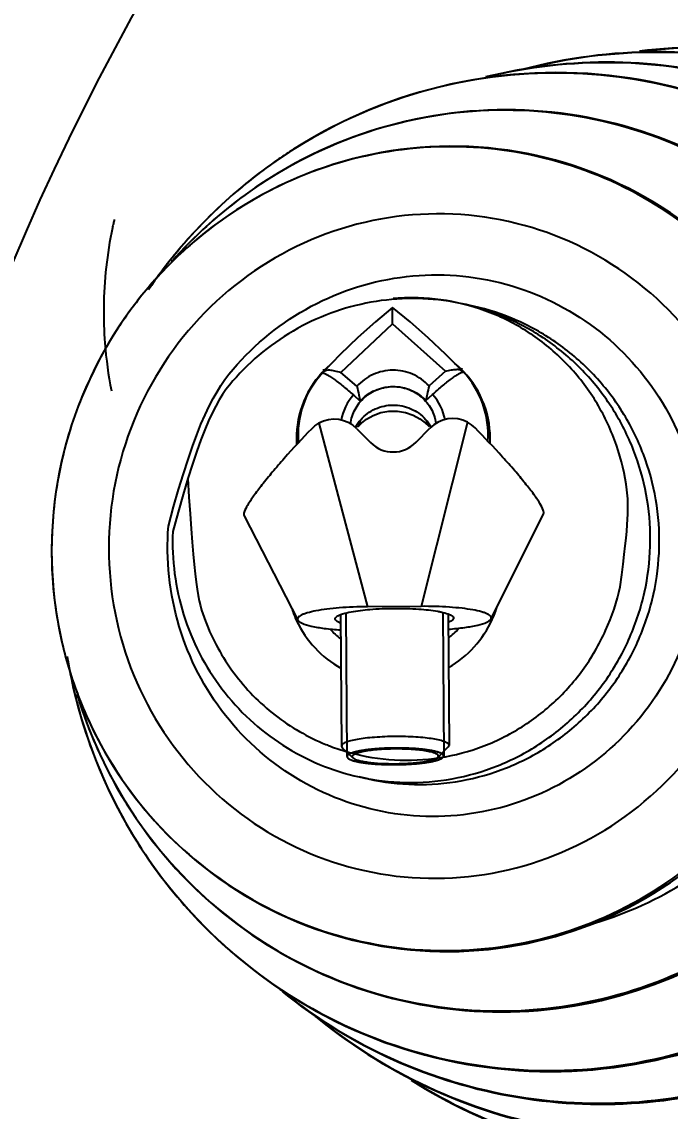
# Model space of a CAD drawing. Extents: x 4438 to 384502, y -178203 to -21188.
# Drawn here: x 378027.3 to 378065.1, y -173477.6 to -173414.2 of the extents above; entities that cross this region are included whole.
import ezdxf

# ---------------------------------------------------------------- set-up
doc = ezdxf.new("R2010")
doc.units = 0
doc.header["$LTSCALE"] = 8
doc.header["$MEASUREMENT"] = 0
doc.layers.get('0').update_dxf_attribs({"linetype": 'CONTINUOUS'})
doc.layers.get('DEFPOINTS').update_dxf_attribs({"linetype": 'CONTINUOUS'})
doc.layers.add('PL', color=5, linetype='CONTINUOUS')
doc.styles.add('DFT', font='simplex', dxfattribs={"width": 0.67, "bigfont": 'dft'})
doc.dimstyles.new('INTE$0', dxfattribs={"dimscale": 5, "dimtxt": 4, "dimasz": 3, "dimexe": 3, "dimexo": 0, "dimgap": 1, "dimtad": 1, "dimdec": 3, "dimdsep": 46, "dimtxsty": 'DFT', "dimcen": 0, "dimclrd": 3, "dimclre": 3, "dimclrt": 6, "dimadec": 0, "dimazin": 0, "dimtfac": 1, "dimtdec": 3, "dimtix": 1, "dimtmove": 1, "dimatfit": 0, "dimfxl": 1, "dimtolj": 1, "dimtzin": 0, "dimarcsym": 0})

# ---------------------------------------------------------------- blocks, each defined once
blk = doc.blocks.new('*D30')
at = {"color": 3, "lineweight": -2, "transparency": 16777216}
for p, q in [((378141.703, -173265.484), (377858.901, -173265.484)), ((377873.901, -173295.484), (377873.901, -173672.626)), ((378164.878, -173702.626), (377858.901, -173702.626))]:
    blk.add_line(p, q, dxfattribs=at)
at = {"color": 3, "transparency": 16777216}
for points in [[(377868.901, -173295.484), (377878.901, -173295.484), (377873.901, -173265.484)], [(377868.901, -173672.626), (377878.901, -173672.626), (377873.901, -173702.626)]]:
    blk.add_solid(points, dxfattribs=at)
at = {"layer": 'DEFPOINTS', "color": 0, "transparency": 16777216}
for p in [(378141.703, -173265.484), (377873.901, -173702.626), (378164.878, -173702.626)]:
    blk.add_point(p, dxfattribs=at)
at = {"color": 6, "transparency": 16777216, "insert": (377838.901, -173484.055), "char_height": 45, "attachment_point": 5, "rotation": 90, "style": 'DFT'}
blk.add_mtext('\\A1;775', dxfattribs=at)

msp = doc.modelspace()

# ---------------------------------------------------------------- linework, layer by layer
at = {"layer": 'PL', "color": 7, "ltscale": 0.5}
for p, q in [((378048.936, -173431.729), (378048.93, -173430.794)), ((378053.621, -173430.705), (378053.097, -173430.589)), ((378045.929, -173434.562), (378048.936, -173431.729)), ((378048.936, -173431.729), (378052.014, -173434.492)), ((378045.889, -173433.526), (378044.92, -173434.538)), ((378044.92, -173434.538), (378044.88, -173434.596)), ((378046.861, -173435.375), (378045.929, -173434.562)), ((378052.014, -173434.492), (378051.059, -173435.348)), ((378052.986, -173434.48), (378053.031, -173434.544)), ((378046.655, -173435.88), (378047.053, -173436.232)), ((378050.877, -173436.208), (378051.27, -173435.851)), ((378044.645, -173437.523), (378047.475, -173448.206)), ((378046.876, -173437.736), (378046.824, -173437.691)), ((378046.85, -173437.841), (378047.659, -173438.65)), ((378046.928, -173437.711), (378046.876, -173437.736)), ((378050.302, -173438.633), (378051.1, -173437.814)), ((378053.302, -173437.468), (378050.608, -173448.186)), ((378051.021, -173437.685), (378051.074, -173437.709)), ((378051.124, -173437.664), (378051.074, -173437.709)), ((378040.286, -173442.919), (378043.421, -173448.99)), ((378054.671, -173448.918), (378057.728, -173442.808)), ((378046.224, -173448.574), (378046.277, -173456.938)), ((378050.608, -173448.186), (378047.475, -173448.206)), ((378051.864, -173448.538), (378051.917, -173456.902)), ((378052.178, -173448.629), (378052.226, -173456.283)), ((378045.911, -173448.669), (378045.96, -173456.323)), ((378030.559, -173453.299), (378030.573, -173453.345)), ((378045.96, -173456.323), (378046.008, -173456.416)), ((378046.629, -173457.01), (378046.008, -173456.416)), ((378051.566, -173456.979), (378052.179, -173456.376)), ((378052.179, -173456.376), (378052.226, -173456.283)), ((378047.517, -173458.238), (378046.993, -173458.122))]:
    msp.add_line(p, q, dxfattribs=at)
for points in [[(378048.93, -173430.794), (378047.947, -173431.614), (378046.915, -173432.535), (378045.889, -173433.526)], [(378052.986, -173434.48), (378052.037, -173433.515), (378051.013, -173432.549), (378049.959, -173431.63), (378048.93, -173430.794)], [(378046.928, -173437.711), (378047.12, -173437.52), (378047.424, -173437.283), (378047.805, -173437.069), (378048.247, -173436.909), (378048.727, -173436.822), (378049.219, -173436.82), (378049.699, -173436.902), (378050.142, -173437.057), (378050.525, -173437.267), (378050.831, -173437.5), (378051.021, -173437.685)]]:
    msp.add_lwpolyline(points, dxfattribs=at)
for centre, radius, start, end in [((378160.77, -173484.222), 162.698, 126.28314, 217.56439), ((378160.77, -173484.222), 153.659, 126.18886, 242.37902), ((378160.873, -173484.354), 145.355, 125.11937, 175.36039), ((378058.59, -173445.911), 28.809, 122.91859, 124.39085), ((378058.73, -173446.105), 29.048, 124.40325, 134.11923), ((378055.75, -173445.462), 26.229, 124.39003, 134.11718), ((378055.623, -173445.286), 26.013, 122.91783, 124.37757), ((378052.405, -173444.544), 23.135, 119.91932, 120.67832), ((378052.531, -173444.74), 23.368, 120.69814, 131.87442), ((378055.739, -173431.008), 23.622, 166.90091, 167.4999), ((378058.8, -173446.171), 29.144, 134.12801, 138.63832), ((378055.946, -173431.046), 23.833, 168.14022, 179.32053), ((378055.74, -173431.008), 23.623, 167.50011, 168.12799), ((378058.914, -173446.271), 29.295, 138.63865, 145.27549), ((378055.807, -173445.515), 26.307, 134.12544, 138.32223), ((378052.588, -173444.796), 23.448, 131.88569, 136.51136), ((378055.872, -173445.575), 26.396, 138.32014, 138.62845), ((378052.691, -173444.894), 23.59, 136.51228, 143.78387), ((378050.053, -173442.694), 12.472, 93.66888, 95.00818), ((378050.053, -173442.695), 12.473, 91.33393, 93.66823), ((378055.797, -173431.037), 23.684, 179.33746, 184.41986), ((378050.136, -173443.946), 13.681, 75.25875, 77.4995), ((378052.75, -173444.931), 23.659, 143.79516, 150.80901), ((378052.77, -173444.942), 23.682, 150.80797, 155.66208), ((378055.769, -173431.04), 23.656, 184.41877, 191.20253), ((378048.981, -173438.399), 5.643, 129.8884, 136.44539), ((378048.977, -173438.399), 5.642, 44.35279, 50.51965), ((378048.979, -173438.397), 5.64, 137.15106, 183.64999), ((378048.983, -173438.402), 5.646, 136.44674, 137.15097), ((378048.912, -173438.255), 5.475, 137.05619, 137.78464), ((378049.023, -173446.755), 12.989, 108.09371, 108.57605), ((378048.924, -173438.266), 5.491, 132.06982, 137.05264), ((378049.031, -173438.266), 5.492, 44.67734, 48.05083), ((378049.042, -173446.755), 12.989, 72.17446, 72.62779), ((378049.043, -173438.255), 5.476, 43.74597, 44.67576), ((378049.044, -173438.254), 5.475, 42.93463, 43.74597), ((378048.974, -173438.402), 5.646, 43.5676, 44.35177), ((378048.979, -173438.397), 5.64, 357.07832, 43.56762), ((378052.909, -173444.998), 23.833, 155.67883, 166.88849), ((378048.911, -173437.868), 3.007, 138.61243, 170.08308), ((378049.04, -173437.867), 3.007, 10.64734, 42.11538), ((378048.948, -173438.953), 2.477, 138.86532, 151.66268), ((378049.016, -173438.952), 2.477, 29.06754, 41.86486), ((378052.706, -173444.945), 23.622, 166.90091, 167.4999), ((378052.913, -173444.984), 23.833, 168.14022, 179.32053), ((378052.707, -173444.945), 23.623, 167.50011, 168.12799), ((378052.764, -173444.975), 23.684, 179.33746, 184.41986), ((378052.736, -173444.977), 23.656, 184.41877, 191.20253), ((378048.884, -173446.414), 6.122, 198.56274, 205.25201), ((378049.176, -173446.412), 6.122, 335.47817, 342.16745), ((378048.958, -173446.369), 6.209, 205.32848, 240.81188), ((378049.101, -173446.368), 6.209, 299.9183, 335.4017), ((378052.671, -173444.986), 23.591, 191.21378, 199.02128), ((378048.986, -173446.146), 4.991, 222.5514, 231.92279), ((378049.071, -173446.145), 4.991, 308.80739, 318.17878), ((378058.893, -173446.367), 29.296, 189.72287, 196.78813), ((378052.524, -173445.035), 23.435, 199.02389, 203.10943), ((378055.754, -173445.74), 26.304, 196.80318, 200.87018), ((378058.735, -173446.414), 29.132, 196.78957, 200.86859), ((378055.677, -173445.765), 26.224, 200.87899, 211.7938), ((378049.754, -173444.675), 12.472, 247.85691, 249.19619), ((378058.65, -173446.442), 29.042, 200.87741, 211.76338), ((378049.755, -173444.674), 12.473, 249.19684, 251.53116), ((378055.463, -173445.888), 25.977, 211.81314, 212.07517), ((378058.414, -173446.577), 28.77, 211.78254, 212.07518), ((378160.873, -173484.354), 145.355, 175.36039, 214.6502)]:
    msp.add_arc(centre, radius, start, end, dxfattribs=at)
for centre, start_param, end_param in [((378045.537, -173439.221), -0.779568, 0.488239), ((378052.431, -173439.177), -0.488239, 0.779568), ((378048.972, -173437.271), 2.362024, 3.921161)]:
    msp.add_ellipse(centre, major_axis=(-0.012, 1.928), ratio=0.975113, start_param=start_param, end_param=end_param, dxfattribs=at)
for points, knots in [([(378098.468, -173455.09), (378099.577, -173450.085), (378099.417, -173439.406), (378091.93, -173425.407), (378078.888, -173416.435), (378068.342, -173415.23), (378063.316, -173415.867)], [0, 0, 0, 0, 0.251682, 0.502175, 0.751287, 1, 1, 1, 1]), ([(378098.318, -173455.057), (378099.424, -173450.068), (378099.273, -173439.428), (378091.846, -173425.471), (378078.893, -173416.502), (378068.406, -173415.262), (378063.403, -173415.875)], [0, 0, 0, 0, 0.251968, 0.502551, 0.751515, 1, 1, 1, 1]), ([(378094.63, -173454.24), (378095.209, -173451.624), (378095.711, -173446.226), (378094.424, -173438.226), (378091.182, -173430.815), (378086.189, -173424.48), (378079.767, -173419.633), (378072.329, -173416.593), (378064.368, -173415.558), (378059.047, -173416.252), (378056.485, -173416.928)], [0, 0, 0, 0, 0.125926, 0.251647, 0.377035, 0.502024, 0.626659, 0.751072, 0.875453, 1, 1, 1, 1]), ([(378094.48, -173454.206), (378095.059, -173451.596), (378095.561, -173446.21), (378094.282, -173438.227), (378091.057, -173430.832), (378086.088, -173424.511), (378079.697, -173419.671), (378072.295, -173416.631), (378064.368, -173415.585), (378059.067, -173416.265), (378056.514, -173416.934)], [0, 0, 0, 0, 0.126092, 0.251944, 0.377405, 0.502395, 0.626965, 0.751271, 0.875538, 1, 1, 1, 1]), ([(378090.49, -173453.322), (378091.042, -173450.831), (378091.526, -173445.691), (378090.323, -173438.069), (378087.273, -173430.995), (378082.562, -173424.927), (378076.49, -173420.253), (378069.442, -173417.274), (378061.875, -173416.182), (378056.799, -173416.762), (378054.348, -173417.364)], [0, 0, 0, 0, 0.125918, 0.251632, 0.377024, 0.502022, 0.626668, 0.751088, 0.875467, 1, 1, 1, 1]), ([(378090.341, -173453.289), (378090.892, -173450.804), (378091.375, -173445.678), (378090.183, -173438.076), (378087.152, -173431.022), (378082.471, -173424.968), (378076.436, -173420.3), (378069.427, -173417.318), (378061.899, -173416.211), (378056.845, -173416.773), (378054.403, -173417.365)], [0, 0, 0, 0, 0.12609, 0.251941, 0.377409, 0.50241, 0.626991, 0.751302, 0.875561, 1, 1, 1, 1]), ([(378086.351, -173452.404), (378087.07, -173449.161), (378087.403, -173442.382), (378084.486, -173432.689), (378078.495, -173424.557), (378070.117, -173418.967), (378060.344, -173416.584), (378050.336, -173417.698), (378041.286, -173422.154), (378036.586, -173427.017), (378034.719, -173429.752)], [0, 0, 0, 0, 0.125834, 0.25133, 0.376313, 0.500834, 0.625157, 0.749637, 0.874558, 1, 1, 1, 1]), ([(378086.201, -173452.371), (378086.816, -173449.597), (378087.241, -173443.841), (378085.38, -173435.428), (378081.185, -173427.927), (378075.01, -173421.995), (378067.385, -173418.145), (378058.969, -173416.715), (378050.5, -173417.825), (378045.297, -173420.198), (378042.934, -173421.728)], [0, 0, 0, 0, 0.126096, 0.251883, 0.377177, 0.501939, 0.626317, 0.750589, 0.875069, 1, 1, 1, 1]), ([(378080.704, -173451.152), (378081.323, -173448.36), (378081.656, -173442.537), (378079.349, -173434.146), (378074.484, -173426.951), (378067.569, -173421.741), (378059.343, -173419.077), (378050.694, -173419.253), (378042.561, -173422.236), (378038.053, -173425.892), (378036.159, -173428.019)], [0, 0, 0, 0, 0.125851, 0.251396, 0.376468, 0.501089, 0.625466, 0.749913, 0.874712, 1, 1, 1, 1]), ([(378080.555, -173451.119), (378081.11, -173448.614), (378081.493, -173443.417), (378079.813, -173435.82), (378076.025, -173429.048), (378070.45, -173423.691), (378063.565, -173420.215), (378055.966, -173418.924), (378048.318, -173419.925), (378043.62, -173422.068), (378041.486, -173423.45)], [0, 0, 0, 0, 0.126096, 0.251883, 0.377177, 0.501939, 0.626317, 0.750589, 0.875069, 1, 1, 1, 1]), ([(378074.848, -173449.854), (378075.508, -173446.878), (378075.669, -173440.614), (378072.344, -173431.89), (378065.953, -173425.11), (378057.456, -173421.34), (378048.162, -173421.165), (378039.504, -173424.61), (378032.805, -173431.111), (378030.303, -173436.857), (378029.643, -173439.832)], [0, 0, 0, 0, 0.125688, 0.250971, 0.375687, 0.5, 0.624313, 0.749029, 0.874312, 1, 1, 1, 1]), ([(378074.699, -173449.821), (378075.183, -173447.634), (378075.532, -173443.102), (378074.131, -173436.461), (378070.923, -173430.498), (378066.166, -173425.714), (378060.253, -173422.503), (378053.67, -173421.136), (378046.97, -173421.722), (378042.788, -173423.386), (378040.866, -173424.492)], [0, 0, 0, 0, 0.126103, 0.251905, 0.377233, 0.502037, 0.626446, 0.750716, 0.875152, 1, 1, 1, 1]), ([(378070.115, -173448.805), (378070.659, -173446.348), (378070.793, -173441.178), (378068.055, -173433.981), (378062.791, -173428.391), (378055.794, -173425.285), (378048.139, -173425.142), (378041.006, -173427.985), (378035.483, -173433.35), (378033.42, -173438.092), (378032.875, -173440.549)], [0, 0, 0, 0, 0.12586, 0.251216, 0.375861, 0.5, 0.624139, 0.748784, 0.87414, 1, 1, 1, 1]), ([(378035.881, -173443.512), (378037.541, -173437.297), (378039.612, -173433.862), (378044.348, -173430.221), (378050.075, -173428.575), (378055.988, -173429.17), (378061.26, -173431.922), (378065.151, -173436.445), (378067.129, -173442.091), (378066.99, -173446.105), (378066.566, -173448.018)], [0, 0, 0, 0, 0.125793, 0.250987, 0.375513, 0.499648, 0.623881, 0.748647, 0.874088, 1, 1, 1, 1]), ([(378053.097, -173430.589), (378051.528, -173430.241), (378048.234, -173430.102), (378043.538, -173431.613), (378039.626, -173434.643), (378037.849, -173437.444), (378036.138, -173443.838)], [0, 0, 0, 0, 0.248744, 0.498168, 0.748628, 1, 1, 1, 1]), ([(378062.193, -173447.048), (378062.711, -173443.199), (378062.671, -173441.398), (378062.061, -173438.772), (378060.926, -173436.331), (378059.315, -173434.184), (378057.299, -173432.423), (378054.964, -173431.127), (378052.415, -173430.351), (378050.643, -173430.205), (378049.762, -173430.225)], [0, 0, 0, 0, 0.125969, 0.251776, 0.3773, 0.502458, 0.627231, 0.751668, 0.875875, 1, 1, 1, 1]), ([(378063.608, -173447.362), (378063.803, -173446.485), (378064.026, -173444.689), (378063.85, -173441.987), (378063.17, -173439.37), (378062.009, -173436.935), (378060.411, -173434.771), (378058.433, -173432.957), (378056.149, -173431.56), (378054.474, -173430.941), (378053.617, -173430.715)], [0, 0, 0, 0, 0.125891, 0.251644, 0.377157, 0.502347, 0.627183, 0.751685, 0.875922, 1, 1, 1, 1]), ([(378064.132, -173447.478), (378064.331, -173446.579), (378064.556, -173444.738), (378064.356, -173441.968), (378063.627, -173439.294), (378062.395, -173436.818), (378060.709, -173434.636), (378058.633, -173432.831), (378056.247, -173431.474), (378054.507, -173430.902), (378053.621, -173430.705)], [0, 0, 0, 0, 0.125913, 0.251684, 0.377201, 0.502384, 0.627204, 0.751688, 0.875914, 1, 1, 1, 1]), ([(378043.469, -173438.639), (378043.41, -173437.912), (378043.595, -173436.415), (378044.366, -173435.119), (378044.858, -173434.576)], [0, 0, 0, 0, 0.499091, 1, 1, 1, 1]), ([(378044.88, -173434.596), (378044.917, -173434.601), (378045.006, -173434.634), (378045.153, -173434.712), (378045.34, -173434.829), (378045.655, -173435.05), (378046.101, -173435.401), (378046.464, -173435.711), (378046.655, -173435.88)], [0, 0, 0, 0, 0.050808, 0.126959, 0.227592, 0.350569, 0.651343, 1, 1, 1, 1]), ([(378045.929, -173434.562), (378045.809, -173434.537), (378045.591, -173434.488), (378045.263, -173434.429), (378045.004, -173434.447), (378044.92, -173434.538)], [0, 0, 0, 0, 0.358163, 0.640854, 1, 1, 1, 1]), ([(378051.059, -173435.348), (378050.794, -173435.062), (378050.135, -173434.595), (378048.953, -173434.357), (378047.775, -173434.61), (378047.121, -173435.085), (378046.861, -173435.375)], [0, 0, 0, 0, 0.249441, 0.5, 0.750559, 1, 1, 1, 1]), ([(378051.27, -173435.851), (378051.46, -173435.678), (378051.819, -173435.363), (378052.262, -173435.007), (378052.575, -173434.782), (378052.76, -173434.662), (378052.906, -173434.583), (378052.994, -173434.549), (378053.031, -173434.544)], [0, 0, 0, 0, 0.349189, 0.650231, 0.773187, 0.873677, 0.949562, 1, 1, 1, 1]), ([(378052.014, -173434.492), (378052.13, -173434.469), (378052.335, -173434.425), (378052.613, -173434.382), (378052.832, -173434.383), (378052.949, -173434.441), (378052.986, -173434.48)], [0, 0, 0, 0, 0.351742, 0.630747, 0.839603, 1, 1, 1, 1]), ([(378054.491, -173438.569), (378054.541, -173437.841), (378054.337, -173436.347), (378053.55, -173435.061), (378053.052, -173434.525)], [0, 0, 0, 0, 0.499091, 1, 1, 1, 1]), ([(378046.487, -173437.565), (378046.523, -173437.271), (378046.706, -173436.69), (378047.272, -173435.976), (378048.056, -173435.505), (378048.66, -173435.393), (378048.96, -173435.391)], [0, 0, 0, 0, 0.248314, 0.49772, 0.748429, 1, 1, 1, 1]), ([(378046.861, -173435.375), (378046.896, -173435.541), (378046.965, -173435.826), (378047.032, -173436.111), (378047.053, -173436.232)], [0, 0, 0, 0, 0.579834, 1, 1, 1, 1]), ([(378047.053, -173436.232), (378047.291, -173435.969), (378047.887, -173435.539), (378048.959, -173435.31), (378050.034, -173435.525), (378050.636, -173435.948), (378050.877, -173436.208)], [0, 0, 0, 0, 0.249439, 0.5, 0.750561, 1, 1, 1, 1]), ([(378048.96, -173435.391), (378049.26, -173435.389), (378049.865, -173435.493), (378050.655, -173435.955), (378051.23, -173436.661), (378051.42, -173437.24), (378051.46, -173437.534)], [0, 0, 0, 0, 0.251571, 0.50228, 0.751686, 1, 1, 1, 1]), ([(378051.059, -173435.348), (378051.025, -173435.515), (378050.959, -173435.8), (378050.897, -173436.087), (378050.877, -173436.208)], [0, 0, 0, 0, 0.579834, 1, 1, 1, 1]), ([(378047.083, -173437.323), (378047.314, -173437.058), (378047.9, -173436.622), (378048.613, -173436.467), (378048.967, -173436.464)], [0, 0, 0, 0, 0.498851, 1, 1, 1, 1]), ([(378048.967, -173436.464), (378049.32, -173436.462), (378050.035, -173436.608), (378050.626, -173437.037), (378050.861, -173437.299)], [0, 0, 0, 0, 0.501149, 1, 1, 1, 1]), ([(378044.207, -173437.861), (378043.671, -173438.422), (378042.902, -173439.251), (378041.953, -173440.347), (378041.355, -173441.08), (378040.869, -173441.721), (378040.52, -173442.242), (378040.327, -173442.6), (378040.268, -173442.812), (378040.272, -173442.892), (378040.286, -173442.919)], [0, 0, 0, 0, 0.359968, 0.524793, 0.672971, 0.799081, 0.897745, 0.964645, 0.98583, 1, 1, 1, 1]), ([(378047.046, -173437.384), (378047.033, -173437.45), (378047.011, -173437.543), (378046.968, -173437.651), (378046.943, -173437.695), (378046.928, -173437.711)], [0, 0, 0, 0, 0.575562, 0.812449, 1, 1, 1, 1]), ([(378050.899, -173437.359), (378050.913, -173437.425), (378050.936, -173437.518), (378050.98, -173437.626), (378051.006, -173437.669), (378051.021, -173437.685)], [0, 0, 0, 0, 0.575562, 0.812449, 1, 1, 1, 1]), ([(378057.728, -173442.808), (378057.742, -173442.781), (378057.746, -173442.7), (378057.684, -173442.489), (378057.486, -173442.134), (378057.131, -173441.617), (378056.637, -173440.982), (378056.029, -173440.258), (378055.066, -173439.174), (378054.287, -173438.354), (378053.744, -173437.801)], [0, 0, 0, 0, 0.01417, 0.035355, 0.102255, 0.200919, 0.327029, 0.475207, 0.640032, 1, 1, 1, 1]), ([(378029.643, -173439.832), (378028.984, -173442.808), (378028.822, -173449.073), (378032.147, -173457.796), (378038.538, -173464.577), (378047.035, -173468.346), (378056.329, -173468.521), (378064.987, -173465.077), (378071.687, -173458.576), (378074.188, -173452.83), (378074.848, -173449.854)], [0, 0, 0, 0, 0.125688, 0.250971, 0.375687, 0.5, 0.624313, 0.749029, 0.874312, 1, 1, 1, 1]), ([(378032.875, -173440.549), (378032.33, -173443.006), (378032.196, -173448.175), (378034.934, -173455.372), (378040.198, -173460.963), (378047.196, -173464.069), (378054.85, -173464.211), (378061.984, -173461.369), (378067.507, -173456.004), (378069.57, -173451.261), (378070.115, -173448.805)], [0, 0, 0, 0, 0.12586, 0.251216, 0.375861, 0.5, 0.624139, 0.748784, 0.87414, 1, 1, 1, 1]), ([(378037.02, -173440.738), (378037.349, -173446.829), (378037.887, -173449.099), (378039.565, -173452.153), (378041.99, -173454.639), (378043.997, -173455.798), (378045.053, -173456.227)], [0, 0, 0, 0, 0.251375, 0.501829, 0.751298, 1, 1, 1, 1]), ([(378066.566, -173448.018), (378066.142, -173449.931), (378064.572, -173453.628), (378060.392, -173457.909), (378054.953, -173460.364), (378049.012, -173460.63), (378043.4, -173458.669), (378038.907, -173454.756), (378036.154, -173449.453), (378035.729, -173445.464), (378035.881, -173443.512)], [0, 0, 0, 0, 0.125912, 0.251353, 0.376118, 0.500351, 0.624486, 0.749012, 0.874207, 1, 1, 1, 1]), ([(378036.138, -173443.838), (378036.07, -173445.461), (378036.496, -173448.752), (378038.762, -173453.152), (378042.379, -173456.507), (378045.424, -173457.774), (378046.993, -173458.122)], [0, 0, 0, 0, 0.251373, 0.501833, 0.751256, 1, 1, 1, 1]), ([(378045.803, -173456.505), (378046.639, -173456.784), (378048.375, -173457.166), (378051.04, -173457.175), (378053.653, -173456.624), (378056.098, -173455.536), (378058.27, -173453.959), (378060.074, -173451.961), (378061.431, -173449.631), (378061.999, -173447.921), (378062.193, -173447.048)], [0, 0, 0, 0, 0.124125, 0.248332, 0.372769, 0.497542, 0.6227, 0.748224, 0.874031, 1, 1, 1, 1]), ([(378046.993, -173458.122), (378047.88, -173458.318), (378049.698, -173458.535), (378052.434, -173458.313), (378055.079, -173457.555), (378057.529, -173456.29), (378059.691, -173454.566), (378061.483, -173452.451), (378062.834, -173450.026), (378063.409, -173448.262), (378063.608, -173447.362)], [0, 0, 0, 0, 0.124086, 0.248312, 0.372796, 0.497616, 0.622799, 0.748317, 0.874086, 1, 1, 1, 1]), ([(378047.517, -173458.238), (378048.404, -173458.434), (378050.222, -173458.651), (378052.958, -173458.429), (378055.602, -173457.671), (378058.053, -173456.406), (378060.215, -173454.683), (378062.007, -173452.567), (378063.358, -173450.142), (378063.933, -173448.378), (378064.132, -173447.478)], [0, 0, 0, 0, 0.124086, 0.248312, 0.372796, 0.497616, 0.622799, 0.748316, 0.874087, 1, 1, 1, 1]), ([(378047.475, -173448.206), (378047.195, -173448.208), (378046.648, -173448.221), (378045.857, -173448.268), (378045.135, -173448.342), (378044.513, -173448.437), (378044.07, -173448.537), (378043.787, -173448.629), (378043.63, -173448.695), (378043.513, -173448.764), (378043.435, -173448.835), (378043.398, -173448.915), (378043.41, -173448.968), (378043.422, -173448.99)], [0, 0, 0, 0, 0.195232, 0.382368, 0.553659, 0.702232, 0.822224, 0.870262, 0.909851, 0.941092, 0.964729, 0.98283, 1, 1, 1, 1]), ([(378045.908, -173448.669), (378045.947, -173448.654), (378046.146, -173448.586), (378046.352, -173448.54), (378046.517, -173448.508)], [0, 0, 0, 0, 0.199616, 1, 1, 1, 1]), ([(378046.517, -173448.508), (378046.878, -173448.439), (378047.72, -173448.341), (378049.042, -173448.287), (378050.365, -173448.324), (378051.207, -173448.411), (378051.569, -173448.476)], [0, 0, 0, 0, 0.217421, 0.5, 0.782579, 1, 1, 1, 1]), ([(378054.671, -173448.918), (378054.682, -173448.896), (378054.694, -173448.843), (378054.655, -173448.763), (378054.576, -173448.694), (378054.458, -173448.626), (378054.301, -173448.562), (378054.017, -173448.473), (378053.573, -173448.379), (378052.949, -173448.292), (378052.226, -173448.228), (378051.435, -173448.19), (378050.887, -173448.184), (378050.608, -173448.186)], [0, 0, 0, 0, 0.01717, 0.035271, 0.058908, 0.090149, 0.129738, 0.177776, 0.297768, 0.446341, 0.617632, 0.804768, 1, 1, 1, 1]), ([(378051.569, -173448.476), (378051.632, -173448.487), (378051.838, -173448.527), (378052.043, -173448.578), (378052.181, -173448.629)], [0, 0, 0, 0, 0.303775, 1, 1, 1, 1]), ([(378052.181, -173448.629), (378052.235, -173448.649), (378052.328, -173448.688), (378052.437, -173448.758), (378052.498, -173448.838), (378052.492, -173448.898), (378052.481, -173448.92)], [0, 0, 0, 0, 0.379029, 0.650144, 0.838695, 1, 1, 1, 1]), ([(378043.422, -173448.99), (378043.441, -173449.027), (378043.52, -173449.101), (378043.774, -173449.232), (378044.266, -173449.363), (378045.017, -173449.485), (378045.594, -173449.536), (378045.912, -173449.557)], [0, 0, 0, 0, 0.048875, 0.119281, 0.331415, 0.631345, 1, 1, 1, 1]), ([(378045.611, -173448.964), (378045.6, -173448.941), (378045.593, -173448.882), (378045.653, -173448.801), (378045.761, -173448.73), (378045.853, -173448.69), (378045.908, -173448.669)], [0, 0, 0, 0, 0.16131, 0.349862, 0.620976, 1, 1, 1, 1]), ([(378045.911, -173449.158), (378045.841, -173449.133), (378045.731, -173449.086), (378045.631, -173449.005), (378045.611, -173448.964)], [0, 0, 0, 0, 0.616213, 1, 1, 1, 1]), ([(378052.481, -173448.92), (378052.461, -173448.962), (378052.363, -173449.044), (378052.253, -173449.092), (378052.184, -173449.118)], [0, 0, 0, 0, 0.383792, 1, 1, 1, 1]), ([(378052.188, -173449.517), (378052.506, -173449.492), (378053.082, -173449.434), (378053.831, -173449.302), (378054.321, -173449.165), (378054.574, -173449.03), (378054.652, -173448.956), (378054.671, -173448.918)], [0, 0, 0, 0, 0.368655, 0.668585, 0.880719, 0.951125, 1, 1, 1, 1]), ([(378030.969, -173454.233), (378031.921, -173456.463), (378034.536, -173460.644), (378040.188, -173465.362), (378047.022, -173468.073), (378054.361, -173468.502), (378061.481, -173466.609), (378067.683, -173462.583), (378072.363, -173456.833), (378074.17, -173452.205), (378074.699, -173449.821)], [0, 0, 0, 0, 0.12518, 0.249812, 0.374103, 0.498395, 0.623028, 0.748208, 0.87393, 1, 1, 1, 1]), ([(378060.352, -173466.729), (378064.137, -173465.667), (378071.269, -173461.35), (378075.114, -173453.967), (378075.971, -173450.103)], [0, 0, 0, 0, 0.498314, 1, 1, 1, 1]), ([(378029.983, -173451.112), (378030.519, -173454.38), (378032.723, -173460.774), (378039.042, -173468.638), (378047.642, -173473.877), (378057.507, -173475.848), (378067.462, -173474.322), (378076.329, -173469.485), (378083.069, -173461.932), (378085.631, -173455.648), (378086.351, -173452.404)], [0, 0, 0, 0, 0.125442, 0.250362, 0.374842, 0.499165, 0.623687, 0.748669, 0.874166, 1, 1, 1, 1]), ([(378030.558, -173453.298), (378031.375, -173456.025), (378033.917, -173461.243), (378040.027, -173467.382), (378047.792, -173471.196), (378056.372, -173472.257), (378064.841, -173470.457), (378072.29, -173465.992), (378077.926, -173459.362), (378080.085, -173453.945), (378080.704, -173451.152)], [0, 0, 0, 0, 0.125287, 0.250086, 0.374533, 0.498911, 0.623531, 0.748604, 0.874149, 1, 1, 1, 1]), ([(378033.451, -173459.682), (378034.801, -173461.837), (378038.153, -173465.765), (378044.661, -173469.906), (378052.094, -173471.948), (378059.803, -173471.707), (378067.121, -173469.209), (378073.417, -173464.672), (378078.15, -173458.497), (378079.999, -173453.625), (378080.555, -173451.119)], [0, 0, 0, 0, 0.124931, 0.249411, 0.373683, 0.498061, 0.622823, 0.748117, 0.873904, 1, 1, 1, 1]), ([(378034.036, -173461.855), (378035.531, -173464.24), (378039.242, -173468.59), (378046.45, -173473.176), (378054.682, -173475.438), (378063.219, -173475.172), (378071.323, -173472.405), (378078.296, -173467.38), (378083.538, -173460.541), (378085.586, -173455.146), (378086.201, -173452.371)], [0, 0, 0, 0, 0.124931, 0.249411, 0.373683, 0.498061, 0.622823, 0.748117, 0.873904, 1, 1, 1, 1]), ([(378042.533, -173470.632), (378044.5, -173472.215), (378048.855, -173474.886), (378056.175, -173477.096), (378063.823, -173477.377), (378071.302, -173475.707), (378078.137, -173472.198), (378083.892, -173467.076), (378088.204, -173460.676), (378089.938, -173455.813), (378090.49, -173453.322)], [0, 0, 0, 0, 0.124533, 0.248912, 0.373332, 0.497978, 0.622976, 0.748368, 0.874082, 1, 1, 1, 1]), ([(378042.585, -173470.657), (378044.548, -173472.226), (378048.891, -173474.871), (378056.182, -173477.051), (378063.795, -173477.31), (378071.238, -173475.631), (378078.04, -173472.123), (378083.768, -173467.01), (378088.062, -173460.624), (378089.79, -173455.774), (378090.341, -173453.289)], [0, 0, 0, 0, 0.124439, 0.248698, 0.373009, 0.49759, 0.622591, 0.748059, 0.87391, 1, 1, 1, 1]), ([(378044.285, -173471.93), (378046.321, -173473.626), (378050.85, -173476.505), (378058.503, -173478.933), (378066.529, -173479.323), (378074.399, -173477.644), (378081.603, -173474.014), (378087.674, -173468.667), (378092.223, -173461.96), (378094.05, -173456.855), (378094.63, -173454.24)], [0, 0, 0, 0, 0.124548, 0.248928, 0.373341, 0.497976, 0.622965, 0.748353, 0.874074, 1, 1, 1, 1]), ([(378044.316, -173471.939), (378046.348, -173473.624), (378050.864, -173476.482), (378058.49, -173478.885), (378066.485, -173479.258), (378074.323, -173477.574), (378081.498, -173473.945), (378087.546, -173468.606), (378092.08, -173461.911), (378093.901, -173456.817), (378094.48, -173454.206)], [0, 0, 0, 0, 0.124462, 0.248729, 0.373035, 0.497605, 0.622595, 0.748056, 0.873908, 1, 1, 1, 1]), ([(378050.027, -173475.779), (378054.313, -173478.482), (378064.381, -173481.849), (378079.995, -173479.232), (378092.699, -173469.708), (378097.358, -173460.096), (378098.468, -173455.09)], [0, 0, 0, 0, 0.248713, 0.497825, 0.748318, 1, 1, 1, 1]), ([(378050.112, -173475.811), (378054.387, -173478.481), (378064.416, -173481.791), (378079.947, -173479.137), (378092.577, -173469.626), (378097.212, -173460.047), (378098.318, -173455.057)], [0, 0, 0, 0, 0.248485, 0.497449, 0.748032, 1, 1, 1, 1]), ([(378049.09, -173455.766), (378048.69, -173455.769), (378048.108, -173455.79), (378047.37, -173455.861), (378046.901, -173455.928), (378046.515, -173456.008), (378046.254, -173456.087), (378046.099, -173456.16), (378046.009, -173456.218), (378045.959, -173456.282), (378045.96, -173456.323)], [0, 0, 0, 0, 0.368991, 0.536295, 0.683761, 0.806188, 0.8997, 0.935021, 0.962858, 1, 1, 1, 1]), ([(378052.226, -173456.283), (378052.226, -173456.242), (378052.175, -173456.179), (378052.085, -173456.122), (378051.929, -173456.051), (378051.667, -173455.975), (378051.28, -173455.9), (378050.81, -173455.839), (378050.071, -173455.778), (378049.489, -173455.763), (378049.09, -173455.766)], [0, 0, 0, 0, 0.037142, 0.064979, 0.1003, 0.193813, 0.316239, 0.463705, 0.631009, 1, 1, 1, 1]), ([(378062.967, -173480.558), (378067.05, -173481.47), (378075.694, -173481.651), (378087.701, -173476.875), (378097.011, -173467.853), (378100.485, -173459.873), (378101.402, -173455.741)], [0, 0, 0, 0, 0.248534, 0.497926, 0.748535, 1, 1, 1, 1]), ([(378063.184, -173480.564), (378067.241, -173481.431), (378075.813, -173481.54), (378087.694, -173476.731), (378096.902, -173467.741), (378100.342, -173459.814), (378101.252, -173455.708)], [0, 0, 0, 0, 0.248279, 0.497577, 0.748292, 1, 1, 1, 1]), ([(378046.307, -173456.867), (378046.305, -173456.876), (378046.302, -173456.889), (378046.298, -173456.906), (378046.295, -173456.919), (378046.292, -173456.931), (378046.29, -173456.942), (378046.288, -173456.951), (378046.286, -173456.956), (378046.285, -173456.96), (378046.285, -173456.964), (378046.284, -173456.966), (378046.284, -173456.968), (378046.284, -173456.969), (378046.283, -173456.97), (378046.284, -173456.971), (378046.285, -173456.972), (378046.287, -173456.974), (378046.29, -173456.976), (378046.293, -173456.98), (378046.298, -173456.984), (378046.303, -173456.989), (378046.312, -173456.998), (378046.323, -173457.008), (378046.336, -173457.021), (378046.35, -173457.034), (378046.361, -173457.044), (378046.37, -173457.053), (378046.375, -173457.058), (378046.38, -173457.062), (378046.383, -173457.066), (378046.386, -173457.068), (378046.388, -173457.07), (378046.389, -173457.071), (378046.389, -173457.072), (378046.392, -173457.073), (378046.394, -173457.074), (378046.398, -173457.075), (378046.404, -173457.078), (378046.411, -173457.081), (378046.421, -173457.085), (378046.432, -173457.09), (378046.451, -173457.097), (378046.475, -173457.107), (378046.504, -173457.119), (378046.532, -173457.13), (378046.556, -173457.14), (378046.575, -173457.148), (378046.587, -173457.153), (378046.596, -173457.157), (378046.603, -173457.16), (378046.609, -173457.162), (378046.614, -173457.164), (378046.616, -173457.165), (378046.617, -173457.166), (378046.62, -173457.166), (378046.624, -173457.167), (378046.63, -173457.169), (378046.639, -173457.171), (378046.65, -173457.173), (378046.665, -173457.177), (378046.683, -173457.181), (378046.712, -173457.188), (378046.748, -173457.197), (378046.791, -173457.207), (378046.834, -173457.218), (378046.87, -173457.227), (378046.899, -173457.233), (378046.917, -173457.238), (378046.932, -173457.241), (378046.942, -173457.244), (378046.952, -173457.246), (378046.958, -173457.248), (378046.961, -173457.249), (378046.964, -173457.249), (378046.968, -173457.25), (378046.972, -173457.25), (378046.98, -173457.252), (378046.992, -173457.253), (378047.005, -173457.255), (378047.023, -173457.258), (378047.046, -173457.262), (378047.083, -173457.267), (378047.128, -173457.274), (378047.183, -173457.283), (378047.238, -173457.291), (378047.284, -173457.298), (378047.32, -173457.304), (378047.343, -173457.307), (378047.361, -173457.31), (378047.375, -173457.312), (378047.386, -173457.314), (378047.394, -173457.315), (378047.399, -173457.316), (378047.402, -173457.317), (378047.406, -173457.317), (378047.412, -173457.317), (378047.421, -173457.318), (378047.435, -173457.32), (378047.451, -173457.321), (378047.473, -173457.323), (378047.5, -173457.326), (378047.544, -173457.33), (378047.599, -173457.335), (378047.664, -173457.342), (378047.729, -173457.348), (378047.784, -173457.353), (378047.828, -173457.357), (378047.86, -173457.36), (378047.888, -173457.363), (378047.907, -173457.365), (378047.918, -173457.366), (378047.926, -173457.367), (378047.935, -173457.367), (378047.946, -173457.368), (378047.967, -173457.369), (378047.997, -173457.37), (378048.032, -173457.372), (378048.08, -173457.374), (378048.139, -173457.377), (378048.21, -173457.381), (378048.281, -173457.385), (378048.34, -173457.388), (378048.388, -173457.39), (378048.423, -173457.392), (378048.453, -173457.393), (378048.474, -173457.395), (378048.485, -173457.395), (378048.494, -173457.396), (378048.504, -173457.396), (378048.516, -173457.396), (378048.539, -173457.396), (378048.57, -173457.396), (378048.608, -173457.397), (378048.658, -173457.398), (378048.721, -173457.398), (378048.822, -173457.4), (378048.949, -173457.401), (378049.05, -173457.402), (378049.1, -173457.403)], [0, 0, 0, 0, 0.03125, 0.046875, 0.0625, 0.078125, 0.09375, 0.101562, 0.109375, 0.113281, 0.117188, 0.121094, 0.123047, 0.124023, 0.125, 0.125977, 0.126953, 0.128906, 0.132812, 0.136719, 0.140625, 0.148438, 0.15625, 0.171875, 0.1875, 0.203125, 0.21875, 0.226562, 0.234375, 0.238281, 0.242188, 0.246094, 0.248047, 0.249023, 0.25, 0.250977, 0.251953, 0.253906, 0.257812, 0.261719, 0.265625, 0.273438, 0.28125, 0.296875, 0.3125, 0.328125, 0.34375, 0.351562, 0.359375, 0.363281, 0.367188, 0.371094, 0.373047, 0.374023, 0.375, 0.375977, 0.376953, 0.378906, 0.382812, 0.386719, 0.390625, 0.398438, 0.40625, 0.421875, 0.4375, 0.453125, 0.46875, 0.476562, 0.484375, 0.488281, 0.492188, 0.496094, 0.498047, 0.499023, 0.5, 0.500977, 0.501953, 0.503906, 0.507812, 0.511719, 0.515625, 0.523438, 0.53125, 0.546875, 0.5625, 0.578125, 0.59375, 0.601562, 0.609375, 0.613281, 0.617188, 0.621094, 0.623047, 0.624023, 0.625, 0.625977, 0.626953, 0.628906, 0.632812, 0.636719, 0.640625, 0.648438, 0.65625, 0.671875, 0.6875, 0.703125, 0.71875, 0.726562, 0.734375, 0.742188, 0.746094, 0.748047, 0.75, 0.751953, 0.753906, 0.757812, 0.765625, 0.773438, 0.78125, 0.796875, 0.8125, 0.828125, 0.84375, 0.851562, 0.859375, 0.867188, 0.871094, 0.873047, 0.875, 0.876953, 0.878906, 0.882812, 0.890625, 0.898438, 0.90625, 0.921875, 0.9375, 0.96875, 1, 1, 1, 1]), ([(378046.403, -173456.794), (378046.398, -173456.797), (378046.39, -173456.801), (378046.381, -173456.807), (378046.374, -173456.811), (378046.367, -173456.815), (378046.361, -173456.82), (378046.355, -173456.824), (378046.35, -173456.828), (378046.346, -173456.83), (378046.344, -173456.832), (378046.34, -173456.835), (378046.336, -173456.839), (378046.331, -173456.843), (378046.326, -173456.848), (378046.321, -173456.852), (378046.315, -173456.859), (378046.31, -173456.864), (378046.307, -173456.867)], [0, 0, 0, 0, 0.125, 0.1875, 0.25, 0.3125, 0.375, 0.4375, 0.46875, 0.5, 0.53125, 0.5625, 0.625, 0.6875, 0.75, 0.8125, 0.875, 1, 1, 1, 1]), ([(378049.094, -173456.437), (378049.021, -173456.439), (378048.911, -173456.442), (378048.764, -173456.445), (378048.672, -173456.447), (378048.599, -173456.449), (378048.553, -173456.45), (378048.521, -173456.451), (378048.503, -173456.452), (378048.485, -173456.453), (378048.463, -173456.454), (378048.41, -173456.457), (378048.33, -173456.462), (378048.223, -173456.469), (378048.134, -173456.475), (378048.063, -173456.479), (378048.018, -173456.482), (378047.983, -173456.484), (378047.96, -173456.485), (378047.945, -173456.486), (378047.936, -173456.487), (378047.928, -173456.488), (378047.918, -173456.489), (378047.894, -173456.492), (378047.859, -173456.495), (378047.811, -173456.5), (378047.763, -173456.505), (378047.715, -173456.51), (378047.668, -173456.516), (378047.62, -173456.521), (378047.572, -173456.526), (378047.532, -173456.53), (378047.5, -173456.533), (378047.477, -173456.536), (378047.457, -173456.538), (378047.443, -173456.539), (378047.435, -173456.54), (378047.429, -173456.541), (378047.424, -173456.542), (378047.417, -173456.543), (378047.405, -173456.545), (378047.387, -173456.548), (378047.367, -173456.551), (378047.339, -173456.555), (378047.304, -173456.561), (378047.263, -173456.568), (378047.221, -173456.575), (378047.18, -173456.581), (378047.138, -173456.588), (378047.097, -173456.595), (378047.062, -173456.6), (378047.034, -173456.605), (378047.017, -173456.608), (378047.003, -173456.61), (378046.995, -173456.611), (378046.988, -173456.612), (378046.983, -173456.613), (378046.979, -173456.614), (378046.971, -173456.616), (378046.959, -173456.619), (378046.943, -173456.624), (378046.926, -173456.628), (378046.905, -173456.633), (378046.867, -173456.642), (378046.812, -173456.656), (378046.758, -173456.669), (378046.72, -173456.678), (378046.698, -173456.684), (378046.682, -173456.688), (378046.666, -173456.692), (378046.653, -173456.695), (378046.645, -173456.697), (378046.642, -173456.698), (378046.639, -173456.698), (378046.637, -173456.699), (378046.634, -173456.7), (378046.629, -173456.702), (378046.622, -173456.705), (378046.613, -173456.709), (378046.598, -173456.715), (378046.58, -173456.722), (378046.557, -173456.731), (378046.528, -173456.743), (378046.476, -173456.764), (378046.432, -173456.782), (378046.403, -173456.794)], [0, 0, 0, 0, 0.0625, 0.09375, 0.125, 0.140625, 0.15625, 0.164062, 0.167969, 0.171875, 0.179688, 0.1875, 0.21875, 0.25, 0.28125, 0.296875, 0.3125, 0.320312, 0.328125, 0.332031, 0.333984, 0.335938, 0.339844, 0.34375, 0.359375, 0.375, 0.390625, 0.40625, 0.421875, 0.4375, 0.453125, 0.46875, 0.476562, 0.484375, 0.492188, 0.496094, 0.498047, 0.5, 0.501953, 0.503906, 0.507812, 0.515625, 0.523438, 0.53125, 0.546875, 0.5625, 0.578125, 0.59375, 0.609375, 0.625, 0.640625, 0.648438, 0.65625, 0.660156, 0.664062, 0.666016, 0.667969, 0.669922, 0.671875, 0.679688, 0.6875, 0.695312, 0.703125, 0.71875, 0.75, 0.78125, 0.796875, 0.804688, 0.8125, 0.820312, 0.828125, 0.830078, 0.832031, 0.833008, 0.833984, 0.835938, 0.839844, 0.84375, 0.851562, 0.859375, 0.875, 0.890625, 0.90625, 0.9375, 1, 1, 1, 1]), ([(378049.094, -173456.491), (378048.913, -173456.492), (378048.56, -173456.501), (378048.051, -173456.533), (378047.591, -173456.582), (378047.202, -173456.646), (378046.902, -173456.72), (378046.712, -173456.794), (378046.621, -173456.863), (378046.587, -173456.913), (378046.592, -173456.97), (378046.615, -173456.997), (378046.629, -173457.01)], [0, 0, 0, 0, 0.201885, 0.39447, 0.568991, 0.717615, 0.834052, 0.914443, 0.941418, 0.961401, 0.978849, 1, 1, 1, 1]), ([(378051.789, -173456.76), (378051.76, -173456.748), (378051.717, -173456.731), (378051.666, -173456.711), (378051.636, -173456.7), (378051.615, -173456.691), (378051.596, -173456.684), (378051.582, -173456.678), (378051.573, -173456.675), (378051.565, -173456.672), (378051.561, -173456.67), (378051.558, -173456.669), (378051.556, -173456.668), (378051.553, -173456.668), (378051.549, -173456.667), (378051.541, -173456.665), (378051.529, -173456.662), (378051.513, -173456.658), (378051.497, -173456.654), (378051.475, -173456.649), (378051.437, -173456.64), (378051.383, -173456.628), (378051.328, -173456.615), (378051.285, -173456.605), (378051.258, -173456.598), (378051.236, -173456.593), (378051.224, -173456.59), (378051.216, -173456.589), (378051.212, -173456.588), (378051.208, -173456.587), (378051.2, -173456.586), (378051.192, -173456.584), (378051.178, -173456.582), (378051.162, -173456.58), (378051.134, -173456.576), (378051.1, -173456.571), (378051.06, -173456.564), (378051.019, -173456.558), (378050.978, -173456.552), (378050.937, -173456.546), (378050.897, -173456.54), (378050.863, -173456.535), (378050.836, -173456.531), (378050.815, -173456.528), (378050.798, -173456.525), (378050.786, -173456.523), (378050.779, -173456.522), (378050.775, -173456.521), (378050.768, -173456.521), (378050.76, -173456.52), (378050.746, -173456.519), (378050.726, -173456.517), (378050.702, -173456.515), (378050.669, -173456.511), (378050.629, -173456.508), (378050.581, -173456.503), (378050.532, -173456.499), (378050.484, -173456.494), (378050.435, -173456.489), (378050.387, -173456.485), (378050.338, -173456.48), (378050.302, -173456.477), (378050.278, -173456.475), (378050.268, -173456.474), (378050.26, -173456.473), (378050.251, -173456.472), (378050.235, -173456.472), (378050.213, -173456.47), (378050.177, -173456.469), (378050.133, -173456.466), (378050.062, -173456.463), (378049.973, -173456.458), (378049.866, -173456.453), (378049.786, -173456.449), (378049.733, -173456.446), (378049.71, -173456.445), (378049.693, -173456.444), (378049.674, -173456.444), (378049.642, -173456.444), (378049.595, -173456.443), (378049.521, -173456.442), (378049.428, -173456.441), (378049.28, -173456.439), (378049.168, -173456.438), (378049.094, -173456.437)], [0, 0, 0, 0, 0.0625, 0.09375, 0.109375, 0.125, 0.140625, 0.148438, 0.15625, 0.160156, 0.164062, 0.166016, 0.166992, 0.167969, 0.169922, 0.171875, 0.179688, 0.1875, 0.195312, 0.203125, 0.21875, 0.25, 0.28125, 0.296875, 0.3125, 0.320312, 0.328125, 0.330078, 0.332031, 0.333984, 0.335938, 0.339844, 0.34375, 0.351562, 0.359375, 0.375, 0.390625, 0.40625, 0.421875, 0.4375, 0.453125, 0.46875, 0.476562, 0.484375, 0.492188, 0.496094, 0.498047, 0.5, 0.501953, 0.503906, 0.507812, 0.515625, 0.523438, 0.53125, 0.546875, 0.5625, 0.578125, 0.59375, 0.609375, 0.625, 0.640625, 0.65625, 0.660156, 0.664062, 0.666016, 0.667969, 0.671875, 0.679688, 0.6875, 0.703125, 0.71875, 0.75, 0.78125, 0.8125, 0.820312, 0.828125, 0.832031, 0.835938, 0.84375, 0.859375, 0.875, 0.90625, 0.9375, 1, 1, 1, 1]), ([(378051.566, -173456.979), (378051.579, -173456.966), (378051.602, -173456.938), (378051.606, -173456.881), (378051.572, -173456.831), (378051.48, -173456.764), (378051.289, -173456.693), (378050.988, -173456.622), (378050.598, -173456.563), (378050.138, -173456.519), (378049.629, -173456.494), (378049.275, -173456.49), (378049.094, -173456.491)], [0, 0, 0, 0, 0.021151, 0.038599, 0.058582, 0.085557, 0.165948, 0.282386, 0.431009, 0.60553, 0.798116, 1, 1, 1, 1]), ([(378049.1, -173457.403), (378049.15, -173457.402), (378049.249, -173457.399), (378049.373, -173457.396), (378049.472, -173457.394), (378049.547, -173457.392), (378049.609, -173457.39), (378049.652, -173457.389), (378049.677, -173457.389), (378049.696, -173457.388), (378049.714, -173457.387), (378049.738, -173457.386), (378049.78, -173457.383), (378049.864, -173457.378), (378049.961, -173457.371), (378050.057, -173457.365), (378050.117, -173457.362), (378050.165, -173457.359), (378050.201, -173457.356), (378050.231, -173457.354), (378050.253, -173457.353), (378050.265, -173457.352), (378050.274, -173457.352), (378050.282, -173457.351), (378050.292, -173457.35), (378050.311, -173457.348), (378050.338, -173457.345), (378050.37, -173457.341), (378050.413, -173457.337), (378050.467, -173457.331), (378050.531, -173457.324), (378050.595, -173457.317), (378050.649, -173457.311), (378050.692, -173457.306), (378050.724, -173457.303), (378050.751, -173457.3), (378050.77, -173457.298), (378050.78, -173457.297), (378050.789, -173457.296), (378050.795, -173457.295), (378050.805, -173457.293), (378050.821, -173457.291), (378050.844, -173457.287), (378050.872, -173457.282), (378050.909, -173457.276), (378050.956, -173457.268), (378051.011, -173457.259), (378051.067, -173457.25), (378051.113, -173457.242), (378051.15, -173457.236), (378051.173, -173457.232), (378051.192, -173457.229), (378051.206, -173457.227), (378051.217, -173457.225), (378051.226, -173457.223), (378051.23, -173457.223), (378051.234, -173457.222), (378051.236, -173457.221), (378051.24, -173457.22), (378051.246, -173457.219), (378051.255, -173457.217), (378051.266, -173457.214), (378051.28, -173457.21), (378051.298, -173457.206), (378051.326, -173457.199), (378051.361, -173457.19), (378051.404, -173457.179), (378051.447, -173457.168), (378051.482, -173457.159), (378051.51, -173457.152), (378051.528, -173457.147), (378051.542, -173457.144), (378051.553, -173457.141), (378051.562, -173457.139), (378051.568, -173457.137), (378051.572, -173457.136), (378051.575, -173457.135), (378051.576, -173457.135), (378051.579, -173457.134), (378051.583, -173457.132), (378051.589, -173457.129), (378051.596, -173457.126), (378051.606, -173457.122), (378051.618, -173457.117), (378051.637, -173457.109), (378051.661, -173457.099), (378051.69, -173457.086), (378051.719, -173457.074), (378051.743, -173457.064), (378051.762, -173457.056), (378051.774, -173457.051), (378051.784, -173457.047), (378051.791, -173457.044), (378051.797, -173457.041), (378051.802, -173457.039), (378051.804, -173457.038), (378051.806, -173457.037), (378051.807, -173457.037), (378051.808, -173457.036), (378051.81, -173457.034), (378051.812, -173457.031), (378051.816, -173457.028), (378051.82, -173457.024), (378051.825, -173457.018), (378051.834, -173457.01), (378051.845, -173456.999), (378051.858, -173456.987), (378051.871, -173456.974), (378051.882, -173456.963), (378051.891, -173456.955), (378051.896, -173456.95), (378051.9, -173456.945), (378051.904, -173456.942), (378051.906, -173456.939), (378051.908, -173456.938), (378051.909, -173456.937), (378051.911, -173456.936), (378051.91, -173456.935), (378051.91, -173456.934), (378051.909, -173456.932), (378051.909, -173456.929), (378051.908, -173456.926), (378051.907, -173456.922), (378051.906, -173456.916), (378051.904, -173456.908), (378051.901, -173456.897), (378051.898, -173456.884), (378051.895, -173456.871), (378051.891, -173456.853), (378051.888, -173456.84), (378051.886, -173456.832)], [0, 0, 0, 0, 0.03125, 0.0625, 0.078125, 0.09375, 0.109375, 0.117188, 0.121094, 0.125, 0.128906, 0.132812, 0.140625, 0.15625, 0.1875, 0.203125, 0.21875, 0.226562, 0.234375, 0.242188, 0.246094, 0.248047, 0.25, 0.251953, 0.253906, 0.257812, 0.265625, 0.273438, 0.28125, 0.296875, 0.3125, 0.328125, 0.34375, 0.351562, 0.359375, 0.367188, 0.371094, 0.373047, 0.375, 0.376953, 0.378906, 0.382812, 0.390625, 0.398438, 0.40625, 0.421875, 0.4375, 0.453125, 0.46875, 0.476562, 0.484375, 0.488281, 0.492188, 0.496094, 0.498047, 0.499023, 0.5, 0.500977, 0.501953, 0.503906, 0.507812, 0.511719, 0.515625, 0.523438, 0.53125, 0.546875, 0.5625, 0.578125, 0.59375, 0.601562, 0.609375, 0.613281, 0.617188, 0.621094, 0.623047, 0.624023, 0.625, 0.625977, 0.626953, 0.628906, 0.632812, 0.636719, 0.640625, 0.648438, 0.65625, 0.671875, 0.6875, 0.703125, 0.71875, 0.726562, 0.734375, 0.738281, 0.742188, 0.746094, 0.748047, 0.749023, 0.75, 0.750977, 0.751953, 0.753906, 0.757812, 0.761719, 0.765625, 0.773438, 0.78125, 0.796875, 0.8125, 0.828125, 0.84375, 0.851562, 0.859375, 0.863281, 0.867188, 0.871094, 0.873047, 0.874023, 0.875, 0.875977, 0.876953, 0.878906, 0.882812, 0.886719, 0.890625, 0.898438, 0.90625, 0.921875, 0.9375, 0.953125, 0.96875, 1, 1, 1, 1]), ([(378051.886, -173456.832), (378051.883, -173456.829), (378051.879, -173456.824), (378051.874, -173456.819), (378051.869, -173456.814), (378051.865, -173456.811), (378051.862, -173456.808), (378051.857, -173456.804), (378051.852, -173456.8), (378051.846, -173456.795), (378051.84, -173456.791), (378051.834, -173456.787), (378051.828, -173456.783), (378051.821, -173456.778), (378051.816, -173456.775), (378051.811, -173456.772), (378051.805, -173456.769), (378051.798, -173456.765), (378051.792, -173456.761), (378051.789, -173456.76)], [0, 0, 0, 0, 0.125, 0.1875, 0.25, 0.3125, 0.34375, 0.375, 0.4375, 0.5, 0.5625, 0.625, 0.6875, 0.75, 0.8125, 0.84375, 0.875, 0.9375, 1, 1, 1, 1]), ([(378046.629, -173457.01), (378046.661, -173457.041), (378046.76, -173457.095), (378046.946, -173457.158), (378047.196, -173457.215), (378047.634, -173457.285), (378048.275, -173457.339), (378048.814, -173457.351), (378049.1, -173457.349)], [0, 0, 0, 0, 0.053327, 0.131475, 0.233959, 0.358462, 0.659355, 1, 1, 1, 1]), ([(378049.1, -173457.349), (378049.386, -173457.347), (378049.924, -173457.329), (378050.565, -173457.266), (378051.001, -173457.191), (378051.251, -173457.13), (378051.436, -173457.065), (378051.534, -173457.01), (378051.566, -173456.979)], [0, 0, 0, 0, 0.340645, 0.641538, 0.766041, 0.868525, 0.946673, 1, 1, 1, 1])]:
    msp.add_open_spline(points, degree=3, knots=knots, dxfattribs=at)
for points in [[(378044.207, -173437.861), (378044.334, -173437.728), (378044.483, -173437.613), (378044.645, -173437.523)], [(378053.744, -173437.801), (378053.614, -173437.669), (378053.464, -173437.555), (378053.302, -173437.468)]]:
    msp.add_open_spline(points, degree=3, dxfattribs=at)

# ---------------------------------------------------------------- dimensions: what is measured, and where the dimension line sits
at = {"color": 1}
dim = msp.add_linear_dim(base=(377873.901, -173702.626), p1=(378141.703, -173265.484), p2=(378164.878, -173702.626), angle=90, text='775', dimstyle='INTE$0', override={"dimtxt": 9, "dimasz": 6, "dimgap": 2.5, "dimdec": 2, "dimtdec": 2}, dxfattribs=at)
dim.commit()
dim.dimension.update_dxf_attribs({"geometry": '*D30', "text_midpoint": (377838.901, -173484.055)})

doc.saveas('drawing.dxf')
